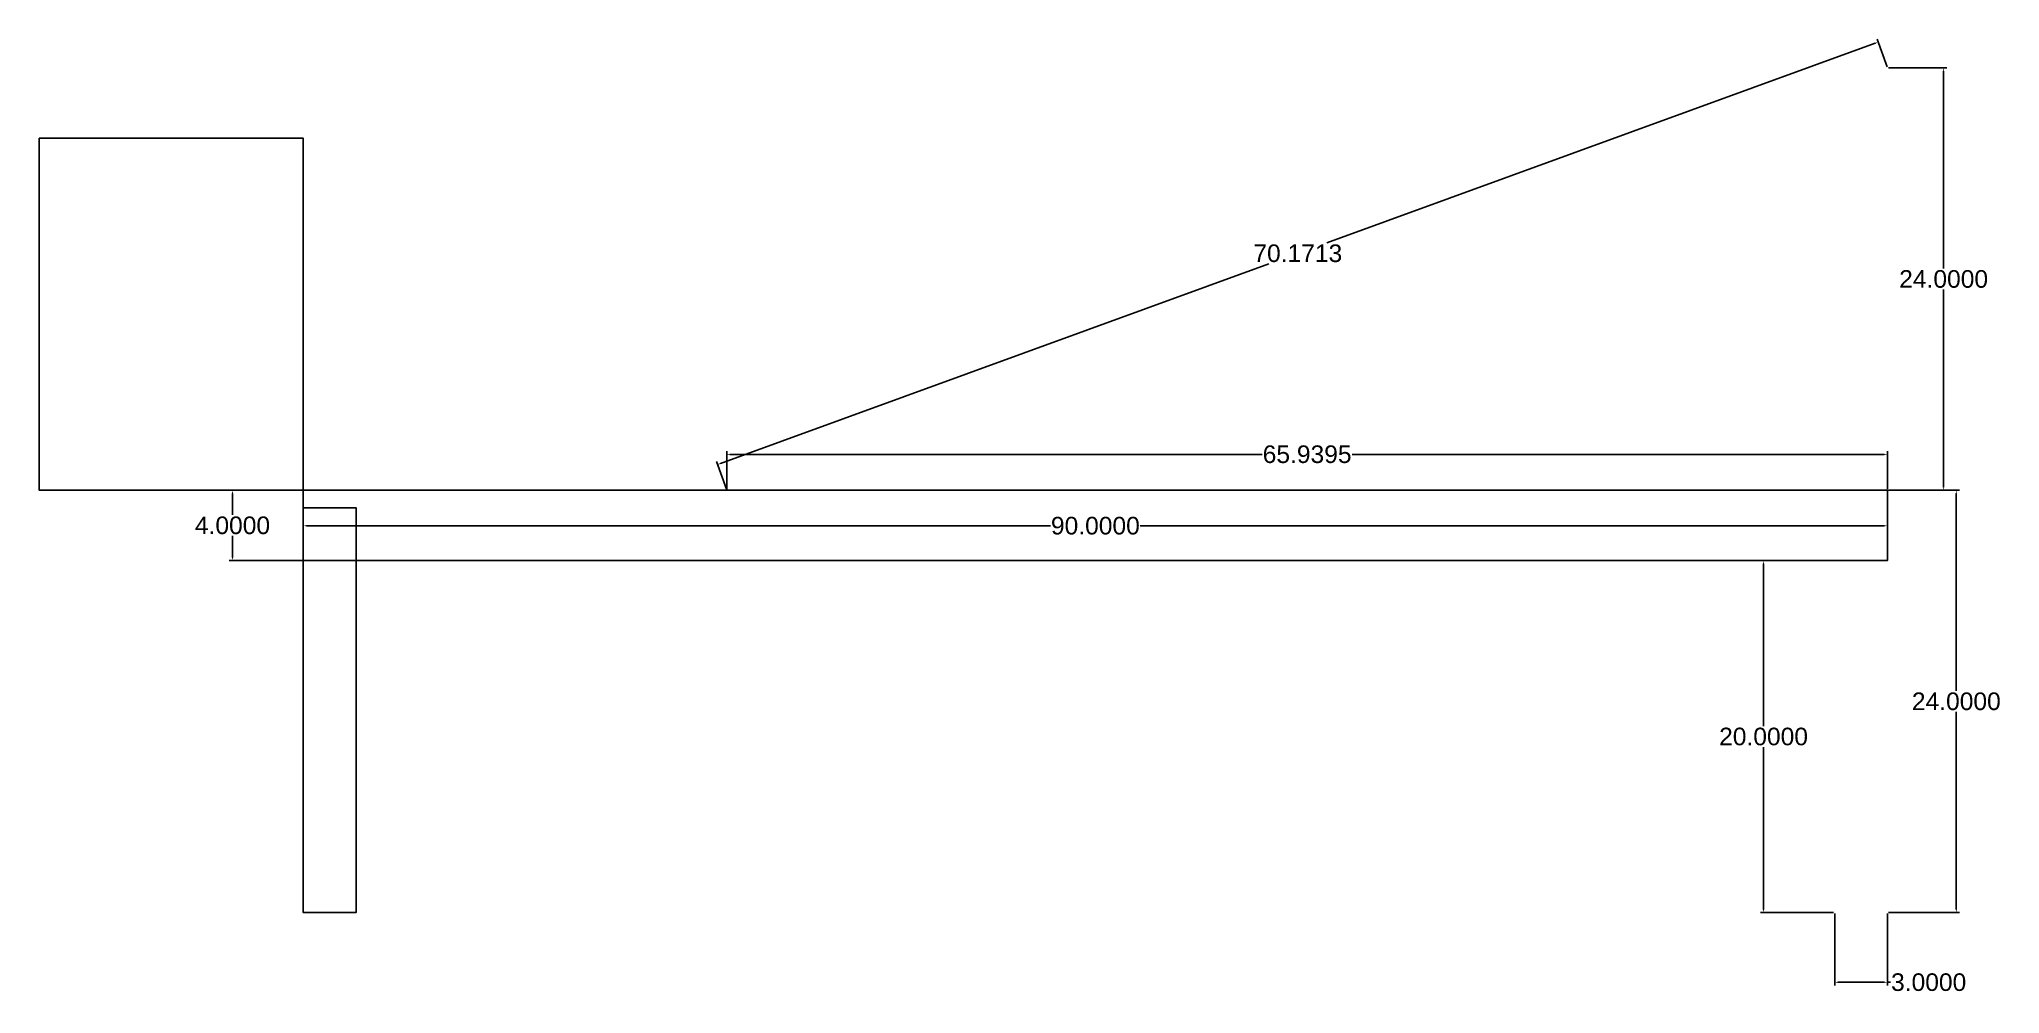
# Model space of a CAD drawing. Header units: inches. Extents: x -15 to 96, y 1 to 56.
import ezdxf

# ---------------------------------------------------------------- set-up
doc = ezdxf.new("R2010")
doc.units = ezdxf.units.IN
doc.header["$MEASUREMENT"] = 0
doc.styles.get("Standard").update_dxf_attribs({"font": 'arial.ttf'})
doc.dimstyles.get("Standard").update_dxf_attribs({"dimtxt": 1, "dimasz": 0.18, "dimexe": 0.18, "dimexo": 0.0625, "dimgap": 0.09, "dimtad": 0, "dimtih": 1, "dimtoh": 1, "dimdec": 4, "dimzin": 0, "dimdsep": 46, "dimtxsty": 'Standard', "dimcen": 0.09, "dimadec": 0, "dimazin": 0, "dimtfac": 1, "dimtdec": 4, "dimtofl": 0, "dimtmove": 0, "dimatfit": 3, "dimfxl": 1, "dimtolj": 1, "dimtzin": 0, "dimarcsym": 0})

# ---------------------------------------------------------------- blocks, each defined once
blk = doc.blocks.new('*D9')
at = {"color": 0, "lineweight": -2, "transparency": 16777216}
for p, q in [((87, 5.94), (87, 1.86)), ((90, 5.94), (90, 1.86)), ((87.18, 2.04), (89.82, 2.04)), ((90, 2.04), (90.18, 2.04))]:
    blk.add_line(p, q, dxfattribs=at)
at = {"color": 0, "transparency": 16777216}
for points in [[(87.18, 2.07), (87.18, 2.01), (87, 2.04)], [(89.82, 2.07), (89.82, 2.01), (90, 2.04)]]:
    blk.add_solid(points, dxfattribs=at)
at = {"layer": 'Defpoints', "color": 0, "transparency": 16777216}
for p in [(87, 6), (90, 6), (90, 2.04)]:
    blk.add_point(p, dxfattribs=at)
at = {"color": 0, "transparency": 16777216, "insert": (92.34, 2.04), "char_height": 1, "attachment_point": 5}
blk.add_mtext('\\A1;3.0000', dxfattribs=at)
blk = doc.blocks.new('*D19')
at = {"color": 0, "lineweight": -2, "transparency": 16777216}
for p, q in [((90.06, 54), (93.37, 54)), ((93.19, 53.82), (93.19, 42.6)), ((93.19, 30.18), (93.19, 41.4)), ((90.06, 30), (93.37, 30))]:
    blk.add_line(p, q, dxfattribs=at)
at = {"color": 0, "transparency": 16777216}
for points in [[(93.16, 53.82), (93.22, 53.82), (93.19, 54)], [(93.16, 30.18), (93.22, 30.18), (93.19, 30)]]:
    blk.add_solid(points, dxfattribs=at)
at = {"layer": 'Defpoints', "color": 0, "transparency": 16777216}
for p in [(90, 54), (93.19, 54), (90, 30)]:
    blk.add_point(p, dxfattribs=at)
at = {"color": 0, "transparency": 16777216, "insert": (93.19, 42), "char_height": 1, "attachment_point": 5}
blk.add_mtext('\\A1;24.0000', dxfattribs=at)
blk = doc.blocks.new('*D21')
at = {"color": 0, "lineweight": -2, "transparency": 16777216}
for p, q in [((89.3, 55.4), (58.15, 44.06)), ((89.98, 54.06), (89.41, 55.63)), ((23.7, 31.52), (54.85, 42.86)), ((24.04, 30.06), (23.47, 31.63))]:
    blk.add_line(p, q, dxfattribs=at)
at = {"color": 0, "transparency": 16777216}
for points in [[(89.29, 55.43), (89.31, 55.37), (89.47, 55.46)], [(23.69, 31.55), (23.71, 31.49), (23.53, 31.46)]]:
    blk.add_solid(points, dxfattribs=at)
at = {"layer": 'Defpoints', "color": 0, "transparency": 16777216}
for p in [(90, 54, 20), (23.53, 31.46), (24.06, 30, 20)]:
    blk.add_point(p, dxfattribs=at)
at = {"color": 0, "transparency": 16777216, "insert": (56.5, 43.46), "char_height": 1, "attachment_point": 5}
blk.add_mtext('\\A1;70.1713', dxfattribs=at)
blk = doc.blocks.new('*D22')
at = {"color": 0, "lineweight": -2, "transparency": 16777216}
for p, q in [((86.94, 26), (82.78, 26)), ((82.96, 25.82), (82.96, 16.6)), ((82.96, 6.18), (82.96, 15.4)), ((86.94, 6), (82.78, 6))]:
    blk.add_line(p, q, dxfattribs=at)
at = {"color": 0, "transparency": 16777216}
for points in [[(82.93, 25.82), (82.99, 25.82), (82.96, 26)], [(82.93, 6.18), (82.99, 6.18), (82.96, 6)]]:
    blk.add_solid(points, dxfattribs=at)
at = {"layer": 'Defpoints', "color": 0, "transparency": 16777216}
for p in [(87, 26, 20), (82.96, 6), (87, 6, 20)]:
    blk.add_point(p, dxfattribs=at)
at = {"color": 0, "transparency": 16777216, "insert": (82.96, 16), "char_height": 1, "attachment_point": 5}
blk.add_mtext('\\A1;20.0000', dxfattribs=at)
blk = doc.blocks.new('*D24')
at = {"color": 0, "lineweight": -2, "transparency": 16777216}
for p, q in [((90.06, 30), (94.09, 30)), ((93.91, 29.82), (93.91, 18.6)), ((93.91, 6.18), (93.91, 17.4)), ((90.06, 6), (94.09, 6))]:
    blk.add_line(p, q, dxfattribs=at)
at = {"color": 0, "transparency": 16777216}
for points in [[(93.88, 29.82), (93.94, 29.82), (93.91, 30)], [(93.88, 6.18), (93.94, 6.18), (93.91, 6)]]:
    blk.add_solid(points, dxfattribs=at)
at = {"layer": 'Defpoints', "color": 0, "transparency": 16777216}
for p in [(90, 30, 20), (90, 6, 20), (93.91, 6)]:
    blk.add_point(p, dxfattribs=at)
at = {"color": 0, "transparency": 16777216, "insert": (93.91, 18), "char_height": 1, "attachment_point": 5}
blk.add_mtext('\\A1;24.0000', dxfattribs=at)
blk = doc.blocks.new('*D25')
at = {"color": 0, "lineweight": -2, "transparency": 16777216}
for p, q in [((0, 29.94), (0, 27.8)), ((90, 29.94), (90, 27.8)), ((0.18, 27.98), (42.45, 27.98)), ((89.82, 27.98), (47.55, 27.98))]:
    blk.add_line(p, q, dxfattribs=at)
at = {"color": 0, "transparency": 16777216}
for points in [[(0.18, 28.01), (0.18, 27.95), (0, 27.98)], [(89.82, 28.01), (89.82, 27.95), (90, 27.98)]]:
    blk.add_solid(points, dxfattribs=at)
at = {"layer": 'Defpoints', "color": 0, "transparency": 16777216}
for p in [(0, 30), (90, 30), (0, 27.98)]:
    blk.add_point(p, dxfattribs=at)
at = {"color": 0, "transparency": 16777216, "insert": (45, 27.98), "char_height": 1, "attachment_point": 5}
blk.add_mtext('\\A1;90.0000', dxfattribs=at)
blk = doc.blocks.new('*D26')
at = {"color": 0, "lineweight": -2, "transparency": 16777216}
for p, q in [((24.06, 30.06), (24.06, 32.22)), ((24.24, 32.04), (54.47, 32.04)), ((89.82, 32.04), (59.59, 32.04)), ((90, 30.06), (90, 32.22))]:
    blk.add_line(p, q, dxfattribs=at)
at = {"color": 0, "transparency": 16777216}
for points in [[(24.24, 32.07), (24.24, 32.01), (24.06, 32.04)], [(89.82, 32.07), (89.82, 32.01), (90, 32.04)]]:
    blk.add_solid(points, dxfattribs=at)
at = {"layer": 'Defpoints', "color": 0, "transparency": 16777216}
for p in [(90, 32.04), (24.06, 30), (90, 30)]:
    blk.add_point(p, dxfattribs=at)
at = {"color": 0, "transparency": 16777216, "insert": (57.03, 32.04), "char_height": 1, "attachment_point": 5}
blk.add_mtext('\\A1;65.9395', dxfattribs=at)
blk = doc.blocks.new('*D27')
at = {"color": 0, "lineweight": -2, "transparency": 16777216}
for p, q in [((-0.06, 30), (-4.2, 30)), ((-4.02, 29.82), (-4.02, 28.6)), ((-4.02, 26.18), (-4.02, 27.4)), ((-0.06, 26), (-4.2, 26))]:
    blk.add_line(p, q, dxfattribs=at)
at = {"color": 0, "transparency": 16777216}
for points in [[(-4.05, 29.82), (-3.99, 29.82), (-4.02, 30)], [(-4.05, 26.18), (-3.99, 26.18), (-4.02, 26)]]:
    blk.add_solid(points, dxfattribs=at)
at = {"layer": 'Defpoints', "color": 0, "transparency": 16777216}
for p in [(0, 30, 20), (-4.02, 26), (0, 26, 20)]:
    blk.add_point(p, dxfattribs=at)
at = {"color": 0, "transparency": 16777216, "insert": (-4.02, 28), "char_height": 1, "attachment_point": 5}
blk.add_mtext('\\A1;4.0000', dxfattribs=at)

msp = doc.modelspace()

# ---------------------------------------------------------------- linework, layer by layer
for points in [[(0, 30), (-15, 30), (-15, 50), (0, 50)], [(0, 26), (3, 26), (3, 29), (0, 29)]]:
    msp.add_lwpolyline(points, close=True)
at = {"color": 5}
msp.add_lwpolyline([(0, 30), (90, 30), (90, 26), (0, 26)], close=True, dxfattribs=at)
at = {"extrusion": (0, -1, 0), "elevation": -26}
for points in [[(0, 0), (0, 3), (3, 3), (3, 0)], [(90, 20), (90, 17), (87, 17), (87, 20)], [(90, 0), (87, 0), (87, 3), (90, 3)]]:
    msp.add_lwpolyline(points, close=True, dxfattribs=at)
at = {"elevation": 20}
msp.add_lwpolyline([(0, 26), (3, 26), (3, 6), (0, 6)], close=True, dxfattribs=at)

# ---------------------------------------------------------------- dimensions: what is measured, and where the dimension line sits
dim = msp.add_aligned_dim(p1=(90, 54, 20), p2=(24.06054, 30, 20), distance=-1.55541, dimstyle='Standard')
dim.commit()
dim.dimension.update_dxf_attribs({"geometry": '*D21', "text_midpoint": (56.49829, 43.4616)})
for base, p1, p2, picture, middle in [((93.19317, 54), (90, 30), (90, 54), '*D19', (93.19317, 42)), ((-4.01921, 26), (0, 30, 20), (0, 26, 20), '*D27', (-4.01921, 28)), ((93.90994, 6), (90, 30, 20), (90, 6, 20), '*D24', (93.90994, 18)), ((82.9574, 6), (87, 26, 20), (87, 6, 20), '*D22', (82.9574, 16))]:
    dim = msp.add_linear_dim(base=base, p1=p1, p2=p2, angle=90, dimstyle='Standard')
    dim.commit()
    dim.dimension.update_dxf_attribs({"geometry": picture, "text_midpoint": middle})
for base, p1, p2, picture, middle in [((90, 32.03996, 20), (24.06054, 30, 20), (90, 30, 20), '*D26', (57.03027, 32.03996, 20)), ((0, 27.98316, 20), (90, 30, 20), (0, 30, 20), '*D25', (45, 27.98316, 20)), ((90, 2.04042), (87, 6), (90, 6), '*D9', (92.34367, 2.04042))]:
    dim = msp.add_linear_dim(base=base, p1=p1, p2=p2, dimstyle='Standard')
    dim.commit()
    dim.dimension.update_dxf_attribs({"geometry": picture, "text_midpoint": middle})

doc.saveas('drawing.dxf')
